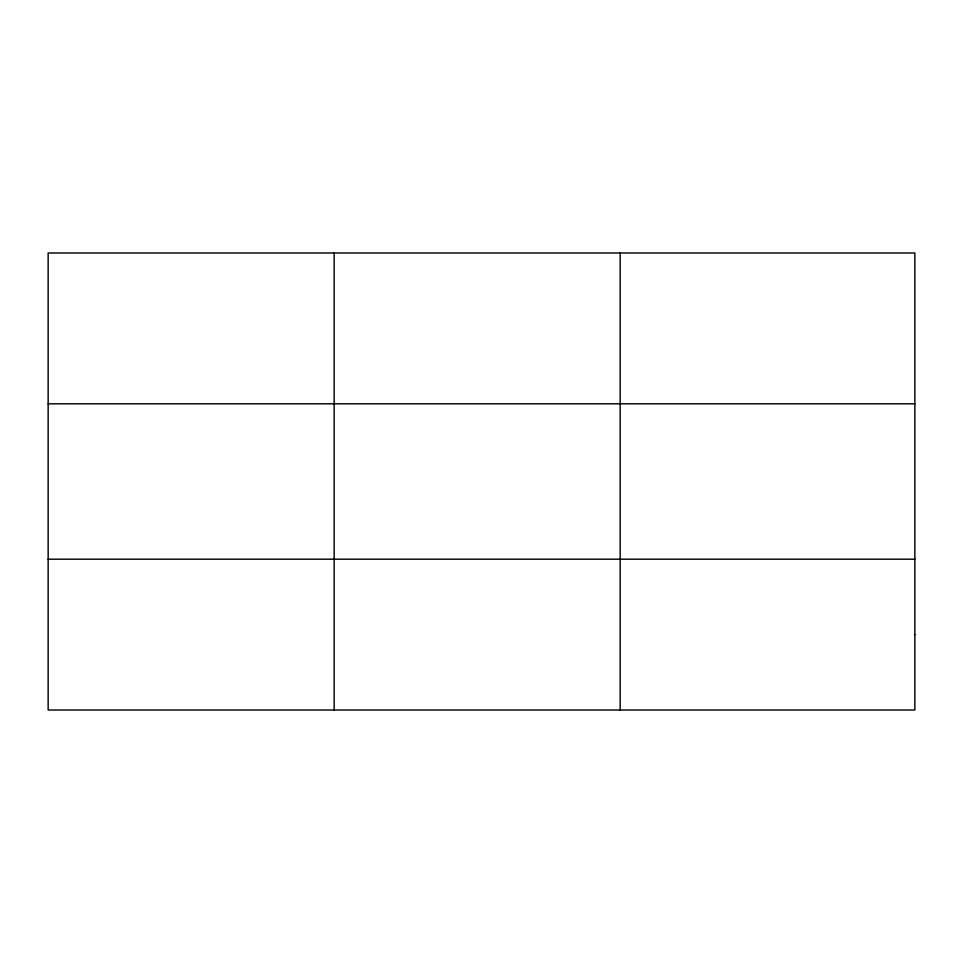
<?xml version="1.0" encoding="UTF-8"?>
<svg xmlns="http://www.w3.org/2000/svg" width="963" height="963" viewBox="0 0 963 963"><rect width="100%" height="100%" fill="white"/><g stroke="black" fill="none" stroke-linecap="round" stroke-linejoin="round"><path stroke-width="1.44" d="M334.161 252.992L334.161 710.008M620.172 252.992L620.172 710.008M48.15 403.81L914.85 403.81M48.15 559.19L914.85 559.19M914.85 634.605L914.85 710.008L48.15 710.008L48.15 252.992L914.85 252.992L914.85 634.605"/></g></svg>
